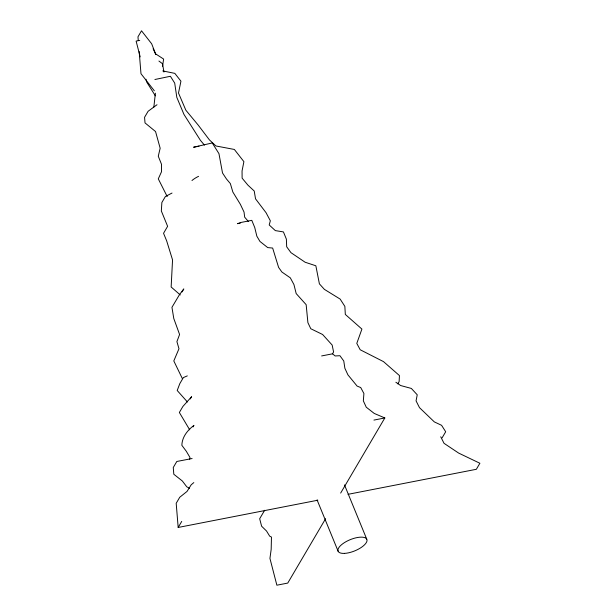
<?xml version="1.0" encoding="UTF-8"?>
<svg xmlns="http://www.w3.org/2000/svg" width="616" height="616" viewBox="0 0 616 616"><rect width="100%" height="100%" fill="white"/><g stroke="black" fill="none" stroke-linecap="round" stroke-linejoin="round"><path stroke-width="0.92" d="M153.861 107.061L155.378 93.178M162.532 66.251L163.633 59.074L155.594 53.862L151.659 43.775L141.511 30.8L137.969 36.829L138.269 40.517M189.605 459.22L189.951 457.442L186.332 451.305L181.851 445.306C182.113 436.937 187.526 430.23 193.94 425.394L193.054 426.896M321.637 355.94L332.525 353.823L333.579 351.998L332.163 345.052L322.599 334.488L310.803 328.744L307.9 322.661L306.16 304.681L296.18 293.57L293.932 284.546L290.305 277.831L281.882 272.01L278.601 267.398L272.649 248.055L267.714 247.594L259.944 241.426L256.834 236.167L254.747 227.55L251.798 220.343L240.91 222.468L237.537 223.67L240.255 223.146M264.657 510.271L259.675 518.726L261.608 526.203L266.543 531.03L269.685 536.166L271.464 537.052L271.179 549.341L269.939 558.404L276.869 585.2L287.757 583.075L325.61 518.68M182.043 291.938L183.814 288.927L179.456 294.671L171.949 307.315L173.781 318.503L179.587 334.488L176.907 341.626L178.979 348.718L173.804 360.93L182.321 378.547M190.29 398.937L191.614 396.681L182.898 406.452L179.356 412.481L189.69 429.814M317.825 500.215L178.178 527.458L181.72 521.429M397.797 383.86L399.122 381.604L399.453 375.583L383.506 361.623L360.191 349.757L356.787 343.405L361.915 329.083L345.322 314.445L344.852 306.368L340.155 299.091L324.37 289.351L319.396 283.845L315.854 265.781L305.136 262.239L290.968 252.668L286.686 246.793L286.371 239.116L283.429 231.916L275.329 230.607L269.207 224.963L270.339 220.79L266.066 212.728L255.532 198.837L254.223 191.014L247.94 185.162L242.119 178.155L242.05 170.979L243.898 161.654L234.357 149.457L215.931 145.969L209.409 139.871L198.16 125.04L185.847 110.195L178.501 93.031L180.935 81.181L174.821 73.366L162.763 70.925M340.656 493.085L384.823 417.956L374.235 413.436L366.25 407.199L363.34 400.862L363.91 393.524L360.722 387.556L357.118 386.093L347.901 374.828L344.875 368.276L343.767 360.984L339.924 355.709L335.15 355.963L332.525 353.823M442.142 437.791L445.684 431.762L441.587 425.31L434.318 421.891L419.488 407.646L416.062 400.877L417.232 394.802L411.349 388.442L400.631 385.531L395.872 382.251M193.817 482.59L191.206 484.777L187.033 491.422L179.741 497.266L176.191 503.295L178.178 527.458M157.003 104.735L148.109 111.28L144.56 117.309L145.022 122.907L155.548 131.547L160.16 148.217L158.274 156.225L161.492 164.249L161.492 171.787L158.289 178.863L167.206 196.55M172.026 193.047L165.419 196.473L161.869 202.502L161.338 210.98L167.614 226.311L163.548 233.295L166.659 240.848L172.549 259.89L171.148 286.994L180.272 294.956M187.31 375.883L183.368 377.577L179.826 383.606L177.2 390.49L187.433 401.986M154.893 79.502L170.409 76.276L174.705 83.121L176.823 97.397L183.984 114.461L200.431 140.348L204.435 145.106M192.107 458.52L176.807 461.484L173.265 467.513L173.812 474.258L182.359 481.004L186.771 486.817L189.574 488.257M139.74 40.387L136.113 41.095L140.194 56.895M198.999 146.169L193.555 147.232L212.25 142.958L218.957 153.646L222.515 172.988L226.495 179.017L230.353 183.583L232.848 192.023L240.363 204.32L244.036 212.058L244.675 217.171L248.425 221.552M373.935 420.081L384.823 417.956M348.017 494.325L476.345 469.292L479.887 463.263L458.643 453.076L444.028 443.312L440.74 436.775M158.92 61.038L162.547 63.748L163.933 72.057M154.323 90.775L140.987 73.72L139.178 51.575M153.114 48.718L155.825 54.57M155.355 95.819L146.693 82.013L145.969 79.218M344.49 484.892L366.72 539.1M317.078 499.915L338.215 551.451M191.976 180.519A15.546 6.052 -22.3 0 1 198.56 176.338M344.529 553.384A15.546 6.052 -22.3 0 0 367.02 540.679A15.546 6.052 -22.3 0 0 345.861 541.764A15.546 6.052 -22.3 0 0 344.529 553.384"/></g></svg>
